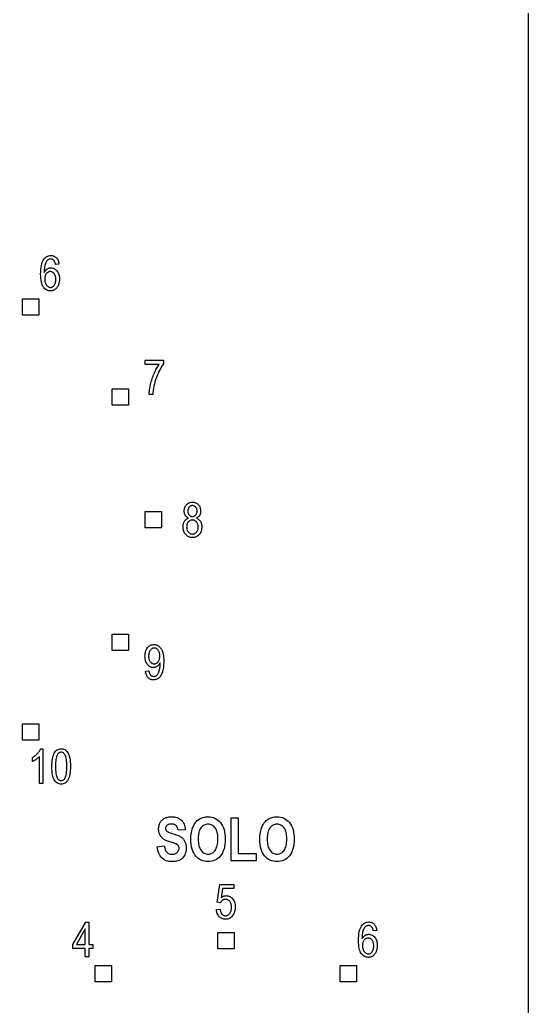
# Model space of a CAD drawing. Header units: millimetres. Extents: x 0 to 81, y 0 to 514.
# Drawn here: x 64.14 to 80.94, y 352.94 to 385.5 of the extents above; entities that cross this region are included whole.
import ezdxf

# ---------------------------------------------------------------- set-up
doc = ezdxf.new("R2010")
doc.units = ezdxf.units.MM
doc.layers.add('LEGEND', color=2, linetype='CONTINUOUS')
doc.layers.add('OUTLINE', color=7, linetype='CONTINUOUS')

msp = doc.modelspace()

# ---------------------------------------------------------------- linework, layer by layer
at = {"layer": 'LEGEND'}
for points in [[(65.4359, 377.4328), (65.3211, 377.4219), (65.3167, 377.4432), (65.3119, 377.4629), (65.3066, 377.481), (65.3008, 377.4975), (65.2945, 377.5124), (65.2877, 377.5257), (65.2804, 377.5375), (65.2727, 377.5477), (65.2608, 377.5605), (65.2484, 377.5716), (65.2354, 377.581), (65.2219, 377.5887), (65.2077, 377.5947), (65.193, 377.5989), (65.1776, 377.6015), (65.1617, 377.6024), (65.1371, 377.6004), (65.1138, 377.5945), (65.0917, 377.5848), (65.0709, 377.5711), (65.0513, 377.5535), (65.033, 377.532), (65.0159, 377.5067), (65, 377.4774), (64.9877, 377.4488), (64.9771, 377.417), (64.968, 377.382), (64.9605, 377.3438), (64.9547, 377.3023), (64.9505, 377.2576), (64.9479, 377.2097), (64.9469, 377.1586), (64.9572, 377.1768), (64.9681, 377.1938), (64.9796, 377.2097), (64.9918, 377.2245), (65.0046, 377.2382), (65.0181, 377.2507), (65.0322, 377.262), (65.0469, 377.2723), (65.062, 377.2813), (65.0774, 377.2892), (65.093, 377.2958), (65.1088, 377.3013), (65.1248, 377.3055), (65.1411, 377.3085), (65.1575, 377.3103), (65.1742, 377.311), (65.2017, 377.3094), (65.2283, 377.3046), (65.254, 377.2967), (65.2788, 377.2857), (65.3027, 377.2714), (65.3258, 377.254), (65.3479, 377.2335), (65.3691, 377.2098), (65.3886, 377.1834), (65.4055, 377.1549), (65.4198, 377.1243), (65.4315, 377.0915), (65.4406, 377.0566), (65.4471, 377.0196), (65.451, 376.9804), (65.4523, 376.9391), (65.4517, 376.9107), (65.4497, 376.883), (65.4465, 376.856), (65.4419, 376.8296), (65.436, 376.8039), (65.4288, 376.7789), (65.4203, 376.7545), (65.4105, 376.7309), (65.3997, 376.7083), (65.3882, 376.6872), (65.3758, 376.6677), (65.3628, 376.6497), (65.349, 376.6332), (65.3344, 376.6183), (65.3192, 376.6049), (65.3031, 376.593), (65.2865, 376.5825), (65.2695, 376.5735), (65.252, 376.5658), (65.2342, 376.5596), (65.2159, 376.5547), (65.1972, 376.5512), (65.1781, 376.5491), (65.1586, 376.5485), (65.1238, 376.5505), (65.0906, 376.5565), (65.059, 376.5665), (65.0289, 376.5805), (65.0004, 376.5985), (64.9734, 376.6205), (64.948, 376.6465), (64.9242, 376.6766), (64.9026, 376.7113), (64.8839, 376.7513), (64.868, 376.7967), (64.8551, 376.8475), (64.845, 376.9036), (64.8378, 376.965), (64.8335, 377.0318), (64.832, 377.1039), (64.8335, 377.1839), (64.8379, 377.258), (64.8453, 377.3261), (64.8557, 377.3882), (64.869, 377.4443), (64.8852, 377.4945), (64.9044, 377.5387), (64.9266, 377.577), (64.951, 377.61), (64.9771, 377.6387), (65.0049, 377.6629), (65.0344, 377.6827), (65.0655, 377.6982), (65.0982, 377.7092), (65.1327, 377.7158), (65.1688, 377.718), (65.195, 377.7168), (65.2201, 377.7134), (65.2441, 377.7077), (65.2671, 377.6997), (65.289, 377.6894), (65.3097, 377.6769), (65.3294, 377.6621), (65.348, 377.6449), (65.3652, 377.6256), (65.3806, 377.6043), (65.3943, 377.5809), (65.4062, 377.5554), (65.4163, 377.5278), (65.4246, 377.4982), (65.4311, 377.4666), (65.4359, 377.4328)], [(64.9648, 376.9391), (64.9658, 376.9088), (64.9685, 376.88), (64.9731, 376.8528), (64.9795, 376.8271), (64.9877, 376.8029), (64.9978, 376.7802), (65.0097, 376.7591), (65.0234, 376.7395), (65.0384, 376.7218), (65.0539, 376.7065), (65.07, 376.6935), (65.0867, 376.6829), (65.104, 376.6747), (65.1219, 376.6688), (65.1403, 376.6653), (65.1594, 376.6641), (65.1761, 376.6652), (65.1925, 376.6685), (65.2083, 376.6741), (65.2237, 376.6818), (65.2387, 376.6918), (65.2532, 376.7041), (65.2673, 376.7185), (65.2809, 376.7352), (65.2934, 376.7538), (65.3043, 376.774), (65.3135, 376.796), (65.321, 376.8195), (65.3268, 376.8448), (65.331, 376.8717), (65.3335, 376.9003), (65.3344, 376.9305), (65.3335, 376.9601), (65.3311, 376.988), (65.3269, 377.0142), (65.3211, 377.0387), (65.3136, 377.0615), (65.3045, 377.0825), (65.2937, 377.1019), (65.2812, 377.1195), (65.2676, 377.1353), (65.2532, 377.1489), (65.2381, 377.1605), (65.2223, 377.1699), (65.2057, 377.1773), (65.1884, 377.1825), (65.1703, 377.1857), (65.1516, 377.1867), (65.1331, 377.1857), (65.1153, 377.1826), (65.098, 377.1773), (65.0813, 377.17), (65.0653, 377.1606), (65.0498, 377.1492), (65.035, 377.1356), (65.0207, 377.1199), (65.0076, 377.1025), (64.9963, 377.0836), (64.9867, 377.0632), (64.9788, 377.0413), (64.9727, 377.018), (64.9683, 376.9932), (64.9657, 376.9669), (64.9648, 376.9391)], [(64.23, 376.2848), (64.77, 376.2848), (64.77, 375.7448), (64.23, 375.7448)], [(68.286, 374.1227), (68.286, 374.2578), (68.8938, 374.2578), (68.8938, 374.1484), (68.8603, 374.1026), (68.8278, 374.0535), (68.7964, 374.001), (68.766, 373.9452), (68.7367, 373.8861), (68.7083, 373.8236), (68.681, 373.7578), (68.6547, 373.6887), (68.6303, 373.618), (68.6086, 373.5474), (68.5897, 373.477), (68.5735, 373.4067), (68.56, 373.3367), (68.5492, 373.2667), (68.5412, 373.197), (68.536, 373.1273), (68.4172, 373.1273), (68.4184, 373.164), (68.4209, 373.2022), (68.4247, 373.2419), (68.4298, 373.283), (68.4362, 373.3256), (68.4438, 373.3698), (68.4527, 373.4154), (68.4629, 373.4625), (68.4743, 373.5101), (68.4866, 373.5571), (68.5, 373.6035), (68.5144, 373.6494), (68.5298, 373.6947), (68.5462, 373.7395), (68.5636, 373.7837), (68.582, 373.8273), (68.6012, 373.8699), (68.6207, 373.9108), (68.6405, 373.9502), (68.6608, 373.9879), (68.6813, 374.024), (68.7023, 374.0585), (68.7236, 374.0914), (68.7453, 374.1227)], [(67.1948, 373.32), (67.7348, 373.32), (67.7348, 372.78), (67.1948, 372.78)], [(69.7148, 369.0484), (69.698, 369.0567), (69.6822, 369.0657), (69.6675, 369.0757), (69.6538, 369.0864), (69.6412, 369.098), (69.6297, 369.1105), (69.6192, 369.1238), (69.6098, 369.1379), (69.6014, 369.1529), (69.5942, 369.1688), (69.5881, 369.1856), (69.5831, 369.2032), (69.5792, 369.2218), (69.5764, 369.2412), (69.5748, 369.2616), (69.5742, 369.2828), (69.5754, 369.3147), (69.579, 369.345), (69.585, 369.3739), (69.5935, 369.4012), (69.6043, 369.427), (69.6175, 369.4513), (69.6331, 369.474), (69.6512, 369.4953), (69.671, 369.5145), (69.6921, 369.5312), (69.7144, 369.5453), (69.738, 369.5568), (69.7628, 369.5658), (69.7888, 369.5722), (69.816, 369.5761), (69.8445, 369.5773), (69.8732, 369.576), (69.9007, 369.5721), (69.9269, 369.5656), (69.9519, 369.5564), (69.9756, 369.5447), (69.9981, 369.5303), (70.0194, 369.5133), (70.0395, 369.4937), (70.0577, 369.4721), (70.0735, 369.4489), (70.0868, 369.4242), (70.0978, 369.398), (70.1063, 369.3703), (70.1123, 369.3411), (70.116, 369.3104), (70.1172, 369.2781), (70.1167, 369.2578), (70.115, 369.2383), (70.1124, 369.2196), (70.1086, 369.2017), (70.1038, 369.1845), (70.0979, 369.1682), (70.0909, 369.1526), (70.0828, 369.1379), (70.0737, 369.1239), (70.0634, 369.1108), (70.0521, 369.0984), (70.0396, 369.0868), (70.0261, 369.076), (70.0115, 369.066), (69.9957, 369.0568), (69.9789, 369.0484), (69.9996, 369.0394), (70.019, 369.0291), (70.0372, 369.0174), (70.0542, 369.0045), (70.0699, 368.9903), (70.0844, 368.9748), (70.0977, 368.9579), (70.1098, 368.9398), (70.1205, 368.9205), (70.1298, 368.9001), (70.1376, 368.8785), (70.144, 368.8559), (70.149, 368.8321), (70.1526, 368.8071), (70.1548, 368.7811), (70.1555, 368.7539), (70.1541, 368.7165), (70.1499, 368.6809), (70.143, 368.647), (70.1333, 368.6149), (70.1208, 368.5846), (70.1056, 368.5561), (70.0876, 368.5293), (70.0668, 368.5043), (70.044, 368.4817), (70.0198, 368.4621), (69.9943, 368.4455), (69.9675, 368.4319), (69.9393, 368.4214), (69.9098, 368.4138), (69.879, 368.4093), (69.8469, 368.4078), (69.8144, 368.4093), (69.7832, 368.4138), (69.7535, 368.4214), (69.7251, 368.4319), (69.6981, 368.4455), (69.6725, 368.4621), (69.6482, 368.4817), (69.6254, 368.5043), (69.6046, 368.5294), (69.5866, 368.5563), (69.5714, 368.5852), (69.5589, 368.6159), (69.5492, 368.6486), (69.5423, 368.6831), (69.5381, 368.7195), (69.5367, 368.7578), (69.5375, 368.7859), (69.5397, 368.8127), (69.5434, 368.8383), (69.5485, 368.8626), (69.5552, 368.8857), (69.5633, 368.9074), (69.5729, 368.928), (69.584, 368.9473), (69.5964, 368.9652), (69.6099, 368.9816), (69.6245, 368.9965), (69.6403, 369.0099), (69.6573, 369.0218), (69.6753, 369.0322), (69.6945, 369.041), (69.7148, 369.0484)], [(69.693, 369.2867), (69.6937, 369.2662), (69.6958, 369.2467), (69.6992, 369.2283), (69.7041, 369.2109), (69.7104, 369.1947), (69.718, 369.1795), (69.7271, 369.1654), (69.7375, 369.1523), (69.749, 369.1406), (69.761, 369.1305), (69.7738, 369.1219), (69.7871, 369.1148), (69.8011, 369.1094), (69.8157, 369.1055), (69.831, 369.1031), (69.8469, 369.1023), (69.8624, 369.1031), (69.8773, 369.1054), (69.8917, 369.1093), (69.9055, 369.1146), (69.9187, 369.1216), (69.9313, 369.13), (69.9433, 369.14), (69.9547, 369.1516), (69.9651, 369.1643), (69.9742, 369.178), (69.9818, 369.1925), (69.9881, 369.208), (69.993, 369.2244), (69.9964, 369.2417), (69.9985, 369.2598), (69.9992, 369.2789), (69.9985, 369.2986), (69.9964, 369.3173), (69.9928, 369.3351), (69.9878, 369.3521), (69.9814, 369.368), (69.9735, 369.3831), (69.9642, 369.3973), (69.9535, 369.4105), (69.9418, 369.4225), (69.9296, 369.4329), (69.9169, 369.4417), (69.9036, 369.4489), (69.8898, 369.4545), (69.8755, 369.4585), (69.8607, 369.4609), (69.8453, 369.4617), (69.83, 369.4609), (69.8152, 369.4586), (69.8009, 369.4547), (69.7872, 369.4492), (69.7741, 369.4422), (69.7615, 369.4336), (69.7494, 369.4234), (69.7379, 369.4117), (69.7274, 369.3988), (69.7182, 369.3852), (69.7105, 369.3707), (69.7042, 369.3555), (69.6993, 369.3395), (69.6958, 369.3227), (69.6937, 369.3051), (69.693, 369.2867)], [(68.28, 369.27), (68.82, 369.27), (68.82, 368.73), (68.28, 368.73)], [(69.6547, 368.7578), (69.6556, 368.7321), (69.6582, 368.7076), (69.6627, 368.6845), (69.6688, 368.6626), (69.6768, 368.642), (69.6865, 368.6227), (69.6981, 368.6046), (69.7113, 368.5879), (69.7258, 368.5728), (69.741, 368.5597), (69.7569, 368.5486), (69.7735, 368.5396), (69.7908, 368.5325), (69.8088, 368.5275), (69.8275, 368.5244), (69.8469, 368.5234), (69.8664, 368.5244), (69.8852, 368.5273), (69.9032, 368.5322), (69.9205, 368.5391), (69.937, 368.5479), (69.9528, 368.5586), (69.9678, 368.5713), (69.982, 368.5859), (69.995, 368.6022), (70.0063, 368.6198), (70.0158, 368.6387), (70.0236, 368.659), (70.0297, 368.6805), (70.034, 368.7034), (70.0366, 368.7276), (70.0375, 368.7531), (70.0366, 368.7789), (70.0339, 368.8033), (70.0295, 368.8265), (70.0232, 368.8483), (70.0152, 368.8689), (70.0054, 368.8883), (69.9938, 368.9063), (69.9805, 368.923), (69.9659, 368.9382), (69.9505, 368.9512), (69.9345, 368.9623), (69.9178, 368.9714), (69.9003, 368.9784), (69.8822, 368.9835), (69.8633, 368.9865), (69.8438, 368.9875), (69.8244, 368.9865), (69.8058, 368.9835), (69.7879, 368.9785), (69.7708, 368.9715), (69.7544, 368.9625), (69.7388, 368.9515), (69.7239, 368.9385), (69.7098, 368.9234), (69.6969, 368.9068), (69.6857, 368.8891), (69.6762, 368.8701), (69.6685, 368.85), (69.6624, 368.8287), (69.6581, 368.8062), (69.6555, 368.7826), (69.6547, 368.7578)], [(67.1948, 365.22), (67.7348, 365.22), (67.7348, 364.68), (67.1948, 364.68)], [(68.2953, 363.9922), (68.4063, 364.0047), (68.4145, 363.9622), (68.426, 363.9254), (68.4407, 363.8942), (68.4586, 363.8687), (68.4798, 363.8489), (68.5041, 363.8348), (68.5317, 363.8263), (68.5625, 363.8234), (68.5768, 363.8241), (68.5908, 363.8259), (68.6044, 363.829), (68.6177, 363.8333), (68.6307, 363.8388), (68.6433, 363.8456), (68.6556, 363.8536), (68.6676, 363.8629), (68.6792, 363.8737), (68.6903, 363.8865), (68.701, 363.9011), (68.7112, 363.9177), (68.721, 363.9362), (68.7304, 363.9566), (68.7392, 363.9789), (68.7477, 364.0031), (68.7554, 364.0288), (68.762, 364.0556), (68.7677, 364.0834), (68.7723, 364.1123), (68.7759, 364.1422), (68.7784, 364.1732), (68.78, 364.2052), (68.7805, 364.2383), (68.7805, 364.2664), (68.7711, 364.2495), (68.761, 364.2334), (68.75, 364.2183), (68.7383, 364.2041), (68.7258, 364.1908), (68.7125, 364.1784), (68.6985, 364.1669), (68.6836, 364.1562), (68.6683, 364.1467), (68.653, 364.1385), (68.6376, 364.1315), (68.6221, 364.1258), (68.6065, 364.1213), (68.5909, 364.1182), (68.5752, 364.1163), (68.5594, 364.1156), (68.5312, 364.1172), (68.5039, 364.1219), (68.4777, 364.1297), (68.4525, 364.1407), (68.4282, 364.1548), (68.4049, 364.1721), (68.3826, 364.1925), (68.3613, 364.216), (68.3418, 364.2423), (68.3249, 364.2708), (68.3106, 364.3017), (68.2989, 364.3349), (68.2898, 364.3703), (68.2833, 364.4081), (68.2794, 364.4482), (68.2781, 364.4906), (68.2795, 364.5344), (68.2835, 364.5757), (68.2903, 364.6147), (68.2997, 364.6513), (68.3119, 364.6855), (68.3267, 364.7173), (68.3442, 364.7468), (68.3645, 364.7738), (68.3866, 364.7981), (68.41, 364.8191), (68.4344, 364.8369), (68.4601, 364.8515), (68.4869, 364.8628), (68.5148, 364.8709), (68.544, 364.8757), (68.5742, 364.8773), (68.5959, 364.8764), (68.6173, 364.8737), (68.6382, 364.8692), (68.6588, 364.8629), (68.679, 364.8548), (68.6989, 364.8448), (68.7184, 364.8331), (68.7375, 364.8195), (68.7559, 364.8042), (68.7733, 364.7872), (68.7895, 364.7685), (68.8047, 364.748), (68.8188, 364.7259), (68.8318, 364.7021), (68.8438, 364.6765), (68.8547, 364.6492), (68.8644, 364.6195), (68.8728, 364.5868), (68.8799, 364.5509), (68.8858, 364.5119), (68.8903, 364.4698), (68.8935, 364.4247), (68.8955, 364.3764), (68.8961, 364.325), (68.8954, 364.2677), (68.8933, 364.2136), (68.8898, 364.1629), (68.885, 364.1154), (68.8787, 364.0713), (68.8711, 364.0304), (68.862, 363.9929), (68.8516, 363.9586), (68.8399, 363.9271), (68.8273, 363.8978), (68.8137, 363.8706), (68.7991, 363.8457), (68.7836, 363.823), (68.767, 363.8024), (68.7494, 363.7841), (68.7309, 363.768), (68.7115, 363.7539), (68.6916, 363.7417), (68.6712, 363.7313), (68.6501, 363.7229), (68.6285, 363.7163), (68.6063, 363.7116), (68.5835, 363.7088), (68.5602, 363.7078), (68.534, 363.709), (68.5089, 363.7124), (68.4848, 363.7181), (68.4619, 363.7261), (68.4401, 363.7363), (68.4194, 363.7489), (68.3998, 363.7637), (68.3813, 363.7809), (68.3642, 363.8001), (68.3489, 363.8215), (68.3355, 363.8448), (68.3238, 363.8702), (68.314, 363.8977), (68.306, 363.9271), (68.2997, 363.9586), (68.2953, 363.9922)], [(68.768, 364.4977), (68.7671, 364.5275), (68.7646, 364.5557), (68.7603, 364.5823), (68.7543, 364.6072), (68.7466, 364.6305), (68.7372, 364.6522), (68.7261, 364.6722), (68.7133, 364.6906), (68.6994, 364.7071), (68.6849, 364.7214), (68.67, 364.7335), (68.6545, 364.7434), (68.6385, 364.751), (68.622, 364.7565), (68.605, 364.7598), (68.5875, 364.7609), (68.5692, 364.7598), (68.5514, 364.7563), (68.5341, 364.7504), (68.5173, 364.7422), (68.501, 364.7316), (68.4852, 364.7188), (68.4699, 364.7035), (68.4551, 364.6859), (68.4415, 364.6664), (68.4296, 364.6453), (68.4196, 364.6227), (68.4114, 364.5984), (68.4051, 364.5727), (68.4005, 364.5453), (68.3978, 364.5164), (68.3969, 364.4859), (68.3978, 364.4585), (68.4004, 364.4325), (68.4047, 364.408), (68.4108, 364.3849), (68.4186, 364.3632), (68.4281, 364.3429), (68.4394, 364.3241), (68.4524, 364.3066), (68.4666, 364.291), (68.4815, 364.2774), (68.497, 364.2659), (68.5133, 364.2565), (68.5302, 364.2492), (68.5479, 364.244), (68.5662, 364.2409), (68.5852, 364.2398), (68.6039, 364.2409), (68.622, 364.244), (68.6393, 364.2493), (68.6559, 364.2566), (68.6717, 364.2661), (68.6868, 364.2776), (68.7012, 364.2913), (68.7149, 364.307), (68.7273, 364.3247), (68.7381, 364.3441), (68.7472, 364.3653), (68.7547, 364.3883), (68.7605, 364.413), (68.7647, 364.4395), (68.7672, 364.4677), (68.768, 364.4977)], [(64.23, 362.2552), (64.77, 362.2552), (64.77, 361.7152), (64.23, 361.7152)], [(64.907, 360.2867), (64.7914, 360.2867), (64.7914, 361.1828), (64.781, 361.171), (64.7698, 361.1592), (64.7577, 361.1474), (64.7447, 361.1354), (64.7309, 361.1234), (64.7163, 361.1114), (64.7007, 361.0993), (64.6844, 361.0871), (64.6677, 361.0753), (64.6515, 361.0642), (64.6355, 361.0538), (64.6199, 361.0442), (64.6047, 361.0354), (64.5897, 361.0273), (64.5752, 361.0199), (64.5609, 361.0133), (64.5609, 361.1492), (64.5844, 361.1633), (64.6072, 361.1781), (64.6293, 361.1936), (64.6507, 361.2099), (64.6714, 361.227), (64.6914, 361.2449), (64.7107, 361.2635), (64.7293, 361.2828), (64.7469, 361.3025), (64.7631, 361.322), (64.778, 361.3414), (64.7915, 361.3607), (64.8037, 361.3799), (64.8145, 361.399), (64.8239, 361.4179), (64.832, 361.4367), (64.907, 361.4367)], [(65.2023, 360.8515), (65.2036, 360.9214), (65.2072, 360.9869), (65.2133, 361.0481), (65.2218, 361.1049), (65.2327, 361.1573), (65.2461, 361.2053), (65.2619, 361.249), (65.2801, 361.2883), (65.3007, 361.3231), (65.3236, 361.3532), (65.3488, 361.3787), (65.3763, 361.3996), (65.4061, 361.4158), (65.4382, 361.4274), (65.4726, 361.4344), (65.5094, 361.4367), (65.5421, 361.4348), (65.573, 361.4292), (65.6021, 361.4198), (65.6295, 361.4066), (65.6551, 361.3897), (65.6789, 361.369), (65.7009, 361.3446), (65.7211, 361.3164), (65.7431, 361.2773), (65.7621, 361.2328), (65.7782, 361.1829), (65.7914, 361.1275), (65.8017, 361.0667), (65.809, 361.0004), (65.8134, 360.9287), (65.8148, 360.8515), (65.8136, 360.782), (65.81, 360.7168), (65.804, 360.6559), (65.7955, 360.5993), (65.7846, 360.547), (65.7713, 360.499), (65.7556, 360.4554), (65.7375, 360.416), (65.717, 360.3811), (65.6941, 360.3509), (65.6689, 360.3253), (65.6414, 360.3044), (65.6115, 360.2881), (65.5793, 360.2765), (65.5447, 360.2695), (65.5078, 360.2672), (65.475, 360.2692), (65.4437, 360.2754), (65.4139, 360.2856), (65.3856, 360.3), (65.3589, 360.3184), (65.3337, 360.341), (65.31, 360.3677), (65.2879, 360.3984), (65.2678, 360.4342), (65.2505, 360.476), (65.2358, 360.5237), (65.2237, 360.5773), (65.2144, 360.6369), (65.2077, 360.7025), (65.2037, 360.7741), (65.2023, 360.8515)], [(65.3203, 360.8515), (65.3211, 360.7847), (65.3237, 360.7236), (65.3278, 360.6682), (65.3337, 360.6186), (65.3412, 360.5748), (65.3504, 360.5367), (65.3613, 360.5043), (65.3738, 360.4777), (65.3877, 360.4555), (65.4025, 360.4362), (65.4182, 360.4199), (65.4349, 360.4065), (65.4525, 360.3961), (65.471, 360.3887), (65.4905, 360.3843), (65.5109, 360.3828), (65.5303, 360.3843), (65.5488, 360.3888), (65.5665, 360.3963), (65.5834, 360.4068), (65.5995, 360.4203), (65.6148, 360.4369), (65.6293, 360.4564), (65.643, 360.4789), (65.6554, 360.5057), (65.6662, 360.5382), (65.6753, 360.5763), (65.6828, 360.6201), (65.6886, 360.6695), (65.6928, 360.7245), (65.6953, 360.7852), (65.6961, 360.8515), (65.6953, 360.9186), (65.6927, 360.9798), (65.6886, 361.0353), (65.6827, 361.0849), (65.6752, 361.1288), (65.666, 361.1669), (65.6551, 361.1992), (65.6426, 361.2258), (65.6287, 361.2479), (65.6138, 361.2671), (65.598, 361.2834), (65.5812, 361.2967), (65.5633, 361.307), (65.5445, 361.3144), (65.5247, 361.3188), (65.5039, 361.3203), (65.4848, 361.3188), (65.4664, 361.3143), (65.4489, 361.3068), (65.4321, 361.2963), (65.4162, 361.2828), (65.401, 361.2662), (65.3866, 361.2467), (65.373, 361.2242), (65.3607, 361.1974), (65.35, 361.1649), (65.3409, 361.1268), (65.3335, 361.083), (65.3277, 361.0336), (65.3236, 360.9786), (65.3211, 360.9179), (65.3203, 360.8515)], [(68.6854, 358.2), (68.9168, 358.2273), (68.9293, 358.163), (68.9474, 358.1073), (68.9711, 358.0601), (69.0003, 358.0215), (69.0351, 357.9915), (69.0754, 357.9701), (69.1212, 357.9572), (69.1727, 357.9529), (69.1988, 357.9538), (69.2235, 357.9564), (69.2468, 357.9608), (69.2686, 357.967), (69.289, 357.9749), (69.308, 357.9845), (69.3255, 357.9959), (69.3416, 358.0091), (69.356, 358.0235), (69.3685, 358.0388), (69.3791, 358.055), (69.3877, 358.0719), (69.3945, 358.0898), (69.3993, 358.1084), (69.4022, 358.1279), (69.4031, 358.1482), (69.4028, 358.1602), (69.4018, 358.1717), (69.4001, 358.1828), (69.3978, 358.1934), (69.3947, 358.2036), (69.391, 358.2132), (69.3867, 358.2225), (69.3816, 358.2312), (69.3759, 358.2396), (69.3695, 358.2476), (69.3624, 358.2552), (69.3545, 358.2624), (69.346, 358.2692), (69.3368, 358.2757), (69.3268, 358.2817), (69.3162, 358.2874), (69.3033, 358.2934), (69.2864, 358.3003), (69.2657, 358.3081), (69.241, 358.3168), (69.2125, 358.3265), (69.18, 358.3371), (69.1436, 358.3487), (69.1033, 358.3611), (69.0667, 358.3727), (69.0327, 358.3846), (69.0012, 358.3967), (68.9722, 358.409), (68.9458, 358.4216), (68.9219, 358.4344), (68.9005, 358.4474), (68.8816, 358.4607), (68.8645, 358.4747), (68.8483, 358.4897), (68.833, 358.5058), (68.8185, 358.5229), (68.805, 358.541), (68.7924, 358.5603), (68.7807, 358.5805), (68.7698, 358.6019), (68.7601, 358.6239), (68.7517, 358.6464), (68.7445, 358.6693), (68.7387, 358.6926), (68.7342, 358.7163), (68.7309, 358.7404), (68.729, 358.7649), (68.7283, 358.7898), (68.7292, 358.8188), (68.7316, 358.847), (68.7358, 358.8744), (68.7416, 358.9012), (68.7491, 358.9272), (68.7583, 358.9524), (68.7691, 358.977), (68.7815, 359.0008), (68.7955, 359.0235), (68.8107, 359.0448), (68.8272, 359.0646), (68.8449, 359.0831), (68.8639, 359.1), (68.8842, 359.1156), (68.9057, 359.1297), (68.9285, 359.1424), (68.9526, 359.1536), (68.9781, 359.1633), (69.005, 359.1715), (69.0333, 359.1783), (69.0629, 359.1835), (69.0939, 359.1872), (69.1262, 359.1895), (69.16, 359.1902), (69.2103, 359.1885), (69.2578, 359.1832), (69.3025, 359.1744), (69.3443, 359.1622), (69.3833, 359.1464), (69.4194, 359.1271), (69.4527, 359.1043), (69.4832, 359.0779), (69.5105, 359.0483), (69.5345, 359.0157), (69.555, 358.9801), (69.5721, 358.9415), (69.5857, 358.8998), (69.596, 358.8551), (69.6028, 358.8074), (69.6063, 358.7566), (69.3689, 358.7439), (69.3645, 358.7717), (69.3589, 358.7972), (69.3521, 358.8206), (69.3443, 358.8418), (69.3353, 358.8609), (69.3252, 358.8778), (69.3139, 358.8925), (69.3016, 358.9051), (69.2879, 358.9158), (69.2729, 358.9252), (69.2566, 358.933), (69.2388, 358.9395), (69.2197, 358.9445), (69.1992, 358.9481), (69.1773, 358.9503), (69.1541, 358.951), (69.1309, 358.9504), (69.109, 358.9485), (69.0885, 358.9453), (69.0694, 358.941), (69.0516, 358.9353), (69.0353, 358.9285), (69.0203, 358.9203), (69.0066, 358.9109), (68.9945, 358.9006), (68.984, 358.8897), (68.9751, 358.8782), (68.9678, 358.866), (68.9622, 358.8533), (68.9581, 358.8399), (68.9557, 358.8259), (68.9549, 358.8113), (68.9556, 358.797), (68.9578, 358.7832), (68.9615, 358.77), (68.9666, 358.7574), (68.9732, 358.7453), (68.9813, 358.7339), (68.9908, 358.723), (69.0018, 358.7127), (69.0154, 358.7026), (69.0328, 358.6922), (69.0541, 358.6816), (69.0792, 358.6707), (69.108, 358.6596), (69.1407, 358.6482), (69.1772, 358.6366), (69.2176, 358.6248), (69.2607, 358.6118), (69.3007, 358.5986), (69.3377, 358.5852), (69.3715, 358.5717), (69.4022, 358.558), (69.4299, 358.5441), (69.4544, 358.5301), (69.4759, 358.5159), (69.4952, 358.5011), (69.5133, 358.4853), (69.5303, 358.4684), (69.5461, 358.4505), (69.5607, 358.4315), (69.5741, 358.4115), (69.5864, 358.3905), (69.5975, 358.3685), (69.6073, 358.3453), (69.6158, 358.3209), (69.623, 358.2953), (69.629, 358.2685), (69.6335, 358.2405), (69.6368, 358.2113), (69.6388, 358.1808), (69.6395, 358.1492), (69.6377, 358.1035), (69.6323, 358.0597), (69.6233, 358.0177), (69.6108, 357.9776), (69.5946, 357.9393), (69.5749, 357.9029), (69.5516, 357.8684), (69.5247, 357.8357), (69.494, 357.806), (69.4592, 357.7802), (69.4205, 357.7584), (69.3776, 357.7405), (69.3307, 357.7266), (69.2798, 357.7167), (69.2248, 357.7108), (69.1658, 357.7088), (69.0639, 357.7165), (68.9739, 357.7395), (68.8959, 357.7779), (68.8299, 357.8316), (68.7758, 357.9007), (68.7337, 357.9851), (68.7035, 358.0849), (68.6854, 358.2)], [(69.7918, 358.4412), (69.793, 358.5038), (69.7965, 358.5635), (69.8024, 358.6204), (69.8107, 358.6745), (69.8214, 358.7257), (69.8344, 358.7742), (69.8497, 358.8198), (69.8675, 358.8626), (69.8871, 358.9027), (69.9082, 358.9401), (69.9308, 358.9749), (69.9548, 359.007), (69.9802, 359.0365), (70.0071, 359.0634), (70.0354, 359.0876), (70.0652, 359.1092), (70.0966, 359.1282), (70.1295, 359.1446), (70.1641, 359.1586), (70.2002, 359.17), (70.238, 359.1788), (70.2775, 359.1852), (70.3185, 359.189), (70.3611, 359.1902), (70.4227, 359.1872), (70.4813, 359.1782), (70.537, 359.1632), (70.5898, 359.1421), (70.6396, 359.1151), (70.6866, 359.082), (70.7306, 359.0429), (70.7718, 358.9979), (70.809, 358.9472), (70.8412, 358.8915), (70.8685, 358.8306), (70.8908, 358.7647), (70.9082, 358.6937), (70.9206, 358.6175), (70.928, 358.5363), (70.9305, 358.45), (70.9278, 358.3626), (70.92, 358.2801), (70.9068, 358.2026), (70.8885, 358.1299), (70.8649, 358.0622), (70.836, 357.9994), (70.8019, 357.9415), (70.7625, 357.8885), (70.724, 357.8466), (70.6822, 357.8103), (70.6371, 357.7796), (70.5887, 357.7544), (70.537, 357.7349), (70.482, 357.7209), (70.4237, 357.7126), (70.3621, 357.7098), (70.3001, 357.7125), (70.2414, 357.7208), (70.1861, 357.7346), (70.1341, 357.754), (70.0855, 357.7788), (70.0402, 357.8092), (69.9983, 357.8451), (69.9598, 357.8865), (69.9204, 357.9394), (69.8863, 357.997), (69.8574, 358.0593), (69.8338, 358.1263), (69.8154, 358.198), (69.8023, 358.2743), (69.7944, 358.3554), (69.7918, 358.4412)], [(70.0359, 358.451), (70.0374, 358.3911), (70.0418, 358.3352), (70.0491, 358.283), (70.0594, 358.2348), (70.0726, 358.1904), (70.0887, 358.1499), (70.1077, 358.1132), (70.1297, 358.0804), (70.1538, 358.0514), (70.1794, 358.0263), (70.2063, 358.0051), (70.2347, 357.9877), (70.2644, 357.9742), (70.2956, 357.9646), (70.3281, 357.9588), (70.3621, 357.9568), (70.3963, 357.9588), (70.4289, 357.9645), (70.4601, 357.9741), (70.4898, 357.9875), (70.518, 358.0047), (70.5447, 358.0258), (70.5699, 358.0507), (70.5936, 358.0794), (70.6151, 358.1121), (70.6337, 358.1489), (70.6495, 358.1898), (70.6624, 358.2348), (70.6724, 358.2839), (70.6796, 358.3371), (70.6839, 358.3944), (70.6854, 358.4559), (70.684, 358.5161), (70.6798, 358.5723), (70.6728, 358.6244), (70.663, 358.6724), (70.6504, 358.7164), (70.6351, 358.7563), (70.6169, 358.7922), (70.596, 358.824), (70.5728, 358.8519), (70.5479, 358.8761), (70.5212, 358.8966), (70.4928, 358.9134), (70.4627, 358.9264), (70.4309, 358.9357), (70.3974, 358.9413), (70.3621, 358.9432), (70.3268, 358.9413), (70.2932, 358.9357), (70.2613, 358.9263), (70.231, 358.9131), (70.2024, 358.8962), (70.1755, 358.8756), (70.1503, 358.8512), (70.1268, 358.823), (70.1055, 358.791), (70.087, 358.7547), (70.0714, 358.7144), (70.0586, 358.67), (70.0487, 358.6214), (70.0416, 358.5687), (70.0374, 358.5119), (70.0359, 358.451)], [(71.1219, 357.7342), (71.1219, 359.1541), (71.3582, 359.1541), (71.3582, 357.9754), (71.948, 357.9754), (71.948, 357.7342)], [(72.0701, 358.4412), (72.0713, 358.5038), (72.0748, 358.5635), (72.0808, 358.6204), (72.089, 358.6745), (72.0997, 358.7257), (72.1127, 358.7742), (72.1281, 358.8198), (72.1458, 358.8626), (72.1654, 358.9027), (72.1865, 358.9401), (72.2091, 358.9749), (72.2331, 359.007), (72.2585, 359.0365), (72.2854, 359.0634), (72.3138, 359.0876), (72.3436, 359.1092), (72.3749, 359.1282), (72.4078, 359.1446), (72.4424, 359.1586), (72.4786, 359.17), (72.5164, 359.1788), (72.5558, 359.1852), (72.5968, 359.189), (72.6395, 359.1902), (72.701, 359.1872), (72.7596, 359.1782), (72.8153, 359.1632), (72.8681, 359.1421), (72.918, 359.1151), (72.9649, 359.082), (73.009, 359.0429), (73.0501, 358.9979), (73.0873, 358.9472), (73.1195, 358.8915), (73.1468, 358.8306), (73.1691, 358.7647), (73.1865, 358.6937), (73.1989, 358.6175), (73.2063, 358.5363), (73.2088, 358.45), (73.2062, 358.3626), (73.1983, 358.2801), (73.1852, 358.2026), (73.1668, 358.1299), (73.1432, 358.0622), (73.1143, 357.9994), (73.0802, 357.9415), (73.0408, 357.8885), (73.0023, 357.8466), (72.9605, 357.8103), (72.9154, 357.7796), (72.867, 357.7544), (72.8153, 357.7349), (72.7603, 357.7209), (72.702, 357.7126), (72.6404, 357.7098), (72.5784, 357.7125), (72.5197, 357.7208), (72.4644, 357.7346), (72.4124, 357.754), (72.3638, 357.7788), (72.3185, 357.8092), (72.2766, 357.8451), (72.2381, 357.8865), (72.1987, 357.9394), (72.1646, 357.997), (72.1357, 358.0593), (72.1121, 358.1263), (72.0937, 358.198), (72.0806, 358.2743), (72.0727, 358.3554), (72.0701, 358.4412)], [(72.3143, 358.451), (72.3157, 358.3911), (72.3201, 358.3352), (72.3274, 358.283), (72.3377, 358.2348), (72.3509, 358.1904), (72.367, 358.1499), (72.386, 358.1132), (72.408, 358.0804), (72.4321, 358.0514), (72.4577, 358.0263), (72.4846, 358.0051), (72.513, 357.9877), (72.5427, 357.9742), (72.5739, 357.9646), (72.6065, 357.9588), (72.6404, 357.9568), (72.6746, 357.9588), (72.7073, 357.9645), (72.7384, 357.9741), (72.7681, 357.9875), (72.7963, 358.0047), (72.823, 358.0258), (72.8482, 358.0507), (72.8719, 358.0794), (72.8934, 358.1121), (72.912, 358.1489), (72.9278, 358.1898), (72.9407, 358.2348), (72.9508, 358.2839), (72.9579, 358.3371), (72.9622, 358.3944), (72.9637, 358.4559), (72.9623, 358.5161), (72.9581, 358.5723), (72.9511, 358.6244), (72.9413, 358.6724), (72.9288, 358.7164), (72.9134, 358.7563), (72.8953, 358.7922), (72.8743, 358.824), (72.8511, 358.8519), (72.8262, 358.8761), (72.7995, 358.8966), (72.7712, 358.9134), (72.7411, 358.9264), (72.7092, 358.9357), (72.6757, 358.9413), (72.6404, 358.9432), (72.6051, 358.9413), (72.5715, 358.9357), (72.5396, 358.9263), (72.5093, 358.9131), (72.4807, 358.8962), (72.4538, 358.8756), (72.4286, 358.8512), (72.4051, 358.823), (72.3838, 358.791), (72.3653, 358.7547), (72.3497, 358.7144), (72.337, 358.67), (72.327, 358.6214), (72.3199, 358.5687), (72.3157, 358.5119), (72.3143, 358.451)], [(70.6375, 356.1273), (70.7586, 356.1398), (70.7627, 356.1134), (70.7678, 356.0886), (70.7741, 356.0657), (70.7815, 356.0444), (70.7901, 356.0249), (70.7997, 356.0072), (70.8104, 355.9912), (70.8223, 355.977), (70.8349, 355.9644), (70.8481, 355.9535), (70.8617, 355.9443), (70.8759, 355.9368), (70.8905, 355.931), (70.9057, 355.9268), (70.9213, 355.9243), (70.9375, 355.9234), (70.9577, 355.9246), (70.9771, 355.9281), (70.9958, 355.934), (71.0139, 355.9423), (71.0312, 355.9529), (71.0478, 355.9658), (71.0637, 355.9812), (71.0789, 355.9988), (71.0928, 356.0185), (71.1049, 356.04), (71.1151, 356.0631), (71.1234, 356.088), (71.1299, 356.1146), (71.1346, 356.1429), (71.1374, 356.1729), (71.1383, 356.2047), (71.1374, 356.2345), (71.1347, 356.2626), (71.1302, 356.2889), (71.1239, 356.3136), (71.1159, 356.3365), (71.106, 356.3577), (71.0943, 356.3772), (71.0809, 356.3949), (71.066, 356.4108), (71.0503, 356.4245), (71.0337, 356.4361), (71.0161, 356.4456), (70.9976, 356.453), (70.9782, 356.4583), (70.9579, 356.4614), (70.9367, 356.4625), (70.9237, 356.462), (70.911, 356.4607), (70.8984, 356.4584), (70.886, 356.4552), (70.8739, 356.4511), (70.8619, 356.446), (70.8502, 356.4401), (70.8387, 356.4332), (70.8275, 356.4255), (70.817, 356.4171), (70.8071, 356.408), (70.7978, 356.3981), (70.789, 356.3876), (70.7809, 356.3763), (70.7733, 356.3643), (70.7664, 356.3516), (70.6578, 356.3687), (70.7492, 356.957), (71.2156, 356.957), (71.2156, 356.8227), (70.8414, 356.8227), (70.7906, 356.5148), (70.8117, 356.5317), (70.8331, 356.5463), (70.8547, 356.5586), (70.8768, 356.5688), (70.8991, 356.5766), (70.9217, 356.5822), (70.9447, 356.5856), (70.968, 356.5867), (70.997, 356.5852), (71.025, 356.5804), (71.0521, 356.5726), (71.0782, 356.5616), (71.1034, 356.5475), (71.1276, 356.5302), (71.1508, 356.5099), (71.173, 356.4863), (71.1935, 356.4601), (71.2112, 356.4318), (71.2261, 356.4012), (71.2384, 356.3685), (71.2479, 356.3335), (71.2547, 356.2964), (71.2588, 356.2571), (71.2602, 356.2156), (71.2588, 356.1744), (71.2547, 356.1346), (71.2479, 356.0964), (71.2384, 356.0597), (71.2261, 356.0244), (71.2112, 355.9907), (71.1935, 355.9585), (71.173, 355.9277), (71.1503, 355.8996), (71.1258, 355.8753), (71.0993, 355.8547), (71.071, 355.8378), (71.0408, 355.8247), (71.0088, 355.8153), (70.9748, 355.8097), (70.9391, 355.8078), (70.9092, 355.8091), (70.8805, 355.8131), (70.853, 355.8197), (70.8267, 355.829), (70.8015, 355.8409), (70.7776, 355.8555), (70.7548, 355.8727), (70.7332, 355.8926), (70.7133, 355.9148), (70.6957, 355.939), (70.6804, 355.9653), (70.6673, 355.9937), (70.6565, 356.024), (70.6479, 356.0564), (70.6416, 356.0909), (70.6375, 356.1273)], [(66.307, 354.568), (66.307, 354.8422), (65.9, 354.8422), (65.9, 354.9711), (66.3289, 355.7133), (66.4227, 355.7133), (66.4227, 354.9711), (66.55, 354.9711), (66.55, 354.8422), (66.4227, 354.8422), (66.4227, 354.568)], [(75.9359, 355.4328), (75.8211, 355.4219), (75.8167, 355.4432), (75.8119, 355.4629), (75.8066, 355.481), (75.8008, 355.4975), (75.7945, 355.5124), (75.7877, 355.5257), (75.7804, 355.5375), (75.7727, 355.5477), (75.7608, 355.5605), (75.7484, 355.5716), (75.7354, 355.581), (75.7219, 355.5887), (75.7077, 355.5947), (75.693, 355.5989), (75.6776, 355.6015), (75.6617, 355.6024), (75.6371, 355.6004), (75.6138, 355.5945), (75.5917, 355.5848), (75.5709, 355.5711), (75.5513, 355.5535), (75.533, 355.532), (75.5159, 355.5067), (75.5, 355.4774), (75.4877, 355.4488), (75.4771, 355.417), (75.468, 355.382), (75.4605, 355.3438), (75.4547, 355.3023), (75.4505, 355.2576), (75.4479, 355.2097), (75.4469, 355.1586), (75.4572, 355.1768), (75.4681, 355.1938), (75.4796, 355.2097), (75.4918, 355.2245), (75.5046, 355.2382), (75.5181, 355.2507), (75.5322, 355.262), (75.5469, 355.2723), (75.562, 355.2813), (75.5774, 355.2892), (75.593, 355.2958), (75.6088, 355.3013), (75.6248, 355.3055), (75.6411, 355.3085), (75.6575, 355.3103), (75.6742, 355.311), (75.7017, 355.3094), (75.7283, 355.3046), (75.754, 355.2967), (75.7788, 355.2857), (75.8027, 355.2714), (75.8258, 355.254), (75.8479, 355.2335), (75.8691, 355.2098), (75.8886, 355.1834), (75.9055, 355.1549), (75.9198, 355.1243), (75.9315, 355.0915), (75.9406, 355.0566), (75.9471, 355.0196), (75.951, 354.9804), (75.9523, 354.9391), (75.9517, 354.9107), (75.9497, 354.883), (75.9465, 354.856), (75.9419, 354.8296), (75.936, 354.8039), (75.9288, 354.7789), (75.9203, 354.7545), (75.9105, 354.7309), (75.8997, 354.7083), (75.8882, 354.6872), (75.8758, 354.6677), (75.8628, 354.6497), (75.849, 354.6332), (75.8344, 354.6183), (75.8192, 354.6049), (75.8031, 354.593), (75.7865, 354.5825), (75.7695, 354.5735), (75.752, 354.5658), (75.7342, 354.5596), (75.7159, 354.5547), (75.6972, 354.5512), (75.6781, 354.5491), (75.6586, 354.5485), (75.6238, 354.5505), (75.5906, 354.5565), (75.559, 354.5665), (75.5289, 354.5805), (75.5004, 354.5985), (75.4734, 354.6205), (75.448, 354.6465), (75.4242, 354.6766), (75.4026, 354.7113), (75.3839, 354.7513), (75.368, 354.7967), (75.3551, 354.8475), (75.345, 354.9036), (75.3378, 354.965), (75.3335, 355.0318), (75.332, 355.1039), (75.3335, 355.1839), (75.3379, 355.258), (75.3453, 355.3261), (75.3557, 355.3882), (75.369, 355.4443), (75.3852, 355.4945), (75.4044, 355.5387), (75.4266, 355.577), (75.451, 355.61), (75.4771, 355.6387), (75.5049, 355.6629), (75.5344, 355.6827), (75.5655, 355.6982), (75.5982, 355.7092), (75.6327, 355.7158), (75.6688, 355.718), (75.695, 355.7168), (75.7201, 355.7134), (75.7441, 355.7077), (75.7671, 355.6997), (75.789, 355.6894), (75.8097, 355.6769), (75.8294, 355.6621), (75.848, 355.6449), (75.8652, 355.6256), (75.8806, 355.6043), (75.8943, 355.5809), (75.9062, 355.5554), (75.9163, 355.5278), (75.9246, 355.4982), (75.9311, 355.4666), (75.9359, 355.4328)], [(66.307, 354.9711), (66.307, 355.4875), (66.0133, 354.9711)], [(70.68, 355.37), (71.22, 355.37), (71.22, 354.83), (70.68, 354.83)], [(75.4648, 354.9391), (75.4658, 354.9088), (75.4685, 354.88), (75.4731, 354.8528), (75.4795, 354.8271), (75.4877, 354.8029), (75.4978, 354.7802), (75.5097, 354.7591), (75.5234, 354.7395), (75.5384, 354.7218), (75.5539, 354.7065), (75.57, 354.6935), (75.5867, 354.6829), (75.604, 354.6747), (75.6219, 354.6688), (75.6403, 354.6653), (75.6594, 354.6641), (75.6761, 354.6652), (75.6925, 354.6685), (75.7083, 354.6741), (75.7237, 354.6818), (75.7387, 354.6918), (75.7532, 354.7041), (75.7673, 354.7185), (75.7809, 354.7352), (75.7934, 354.7538), (75.8043, 354.774), (75.8135, 354.796), (75.821, 354.8195), (75.8268, 354.8448), (75.831, 354.8717), (75.8335, 354.9003), (75.8344, 354.9305), (75.8335, 354.9601), (75.8311, 354.988), (75.8269, 355.0142), (75.8211, 355.0387), (75.8136, 355.0615), (75.8045, 355.0825), (75.7937, 355.1019), (75.7812, 355.1195), (75.7676, 355.1353), (75.7532, 355.1489), (75.7381, 355.1605), (75.7223, 355.1699), (75.7057, 355.1773), (75.6884, 355.1825), (75.6703, 355.1857), (75.6516, 355.1867), (75.6331, 355.1857), (75.6153, 355.1826), (75.598, 355.1773), (75.5813, 355.17), (75.5653, 355.1606), (75.5498, 355.1492), (75.535, 355.1356), (75.5207, 355.1199), (75.5076, 355.1025), (75.4963, 355.0836), (75.4867, 355.0632), (75.4788, 355.0413), (75.4727, 355.018), (75.4683, 354.9932), (75.4657, 354.9669), (75.4648, 354.9391)], [(66.63, 354.2848), (67.17, 354.2848), (67.17, 353.7448), (66.63, 353.7448)], [(74.73, 354.2848), (75.27, 354.2848), (75.27, 353.7448), (74.73, 353.7448)]]:
    msp.add_lwpolyline(points, close=True, dxfattribs=at)
at = {"layer": 'OUTLINE'}
msp.add_lwpolyline([(0, 514), (80.94, 514), (80.94, 0), (0, 0)], close=True, dxfattribs=at)

doc.saveas('drawing.dxf')
